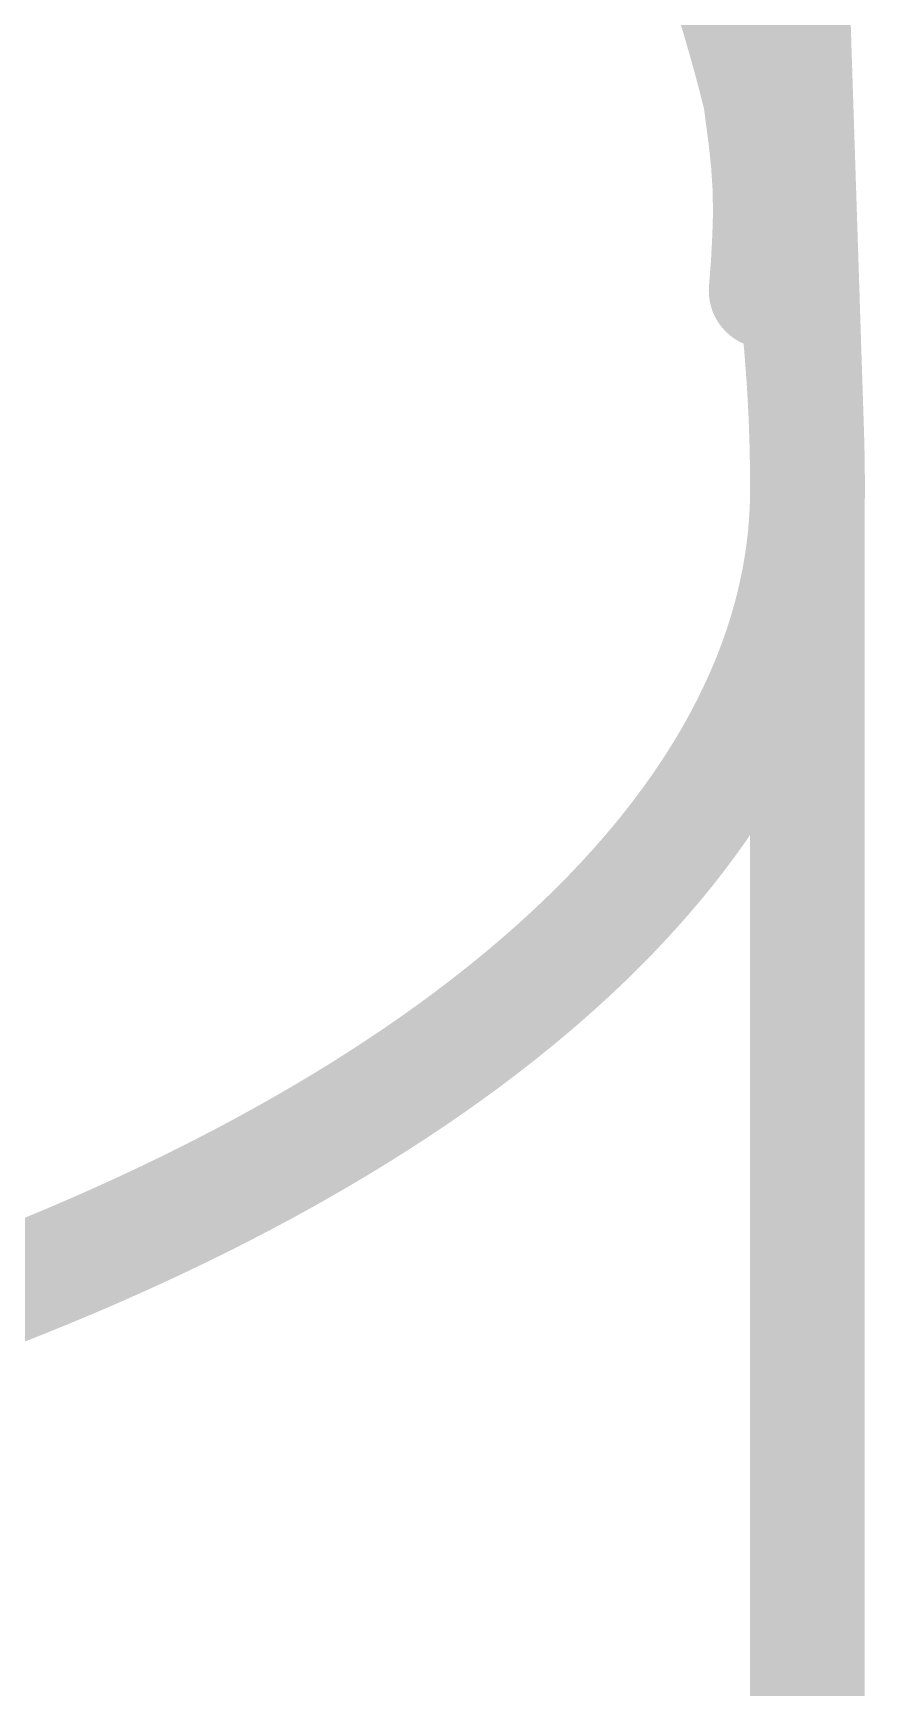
# Model space of a CAD drawing. Header units: inches. Extents: x 0 to 35.2, y -0.7 to 15.9.
# Drawn here: x 25.72845 to 25.73207, y 3.42884 to 3.43604 of the extents above; entities that cross this region are included whole.
import ezdxf

# ---------------------------------------------------------------- set-up
doc = ezdxf.new("R2010")
doc.units = ezdxf.units.IN
doc.header["$MEASUREMENT"] = 0
doc.layers.add('Dimensions', color=6, linetype='Continuous')

msp = doc.modelspace()

# ---------------------------------------------------------------- linework, layer by layer
at = {"layer": 'Dimensions', "const_width": 0.0005}
for points in [[(25.7304296, 3.4769658), (25.7318192, 3.4343014)], [(25.7314578, 3.4363187), (25.7314931, 3.4362093)], [(25.7314931, 3.4362093), (25.7315266, 3.4360996)], [(25.7315266, 3.4360996), (25.7315584, 3.4359895)], [(25.7315584, 3.4359895), (25.7315884, 3.4358791)], [(25.7315884, 3.4358791), (25.7316166, 3.4357683)], [(25.7316166, 3.4357683), (25.7316208, 3.435751)], [(25.7316183, 3.4357611), (25.7316402, 3.4355953)], [(25.7316208, 3.435751), (25.731625, 3.4357338)], [(25.731625, 3.4357338), (25.7316291, 3.4357166)], [(25.7316291, 3.4357166), (25.7316332, 3.4356993)], [(25.7316332, 3.4356993), (25.7316372, 3.4356821)], [(25.7316372, 3.4356821), (25.7316412, 3.4356648)], [(25.7316412, 3.4356648), (25.7316452, 3.4356476)], [(25.7316452, 3.4356476), (25.7316491, 3.4356303)], [(25.7316491, 3.4356303), (25.7316529, 3.435613)], [(25.7316529, 3.435613), (25.7316568, 3.4355957)], [(25.7316568, 3.4355957), (25.7316606, 3.4355784)], [(25.7316606, 3.4355784), (25.7316643, 3.4355611)], [(25.7316643, 3.4355611), (25.731668, 3.4355438)], [(25.731668, 3.4355438), (25.7316716, 3.4355265)], [(25.7316716, 3.4355265), (25.7316753, 3.4355092)], [(25.7316753, 3.4355092), (25.7316788, 3.4354919)], [(25.7316788, 3.4354919), (25.7316823, 3.4354745)], [(25.7316823, 3.4354745), (25.7316858, 3.4354572)], [(25.7316858, 3.4354572), (25.7316893, 3.4354398)], [(25.7316893, 3.4354398), (25.7316927, 3.4354225)], [(25.7316927, 3.4354225), (25.731696, 3.4354051)], [(25.731696, 3.4354051), (25.7316993, 3.4353878)], [(25.7316993, 3.4353878), (25.7317026, 3.4353704)], [(25.7317026, 3.4353704), (25.7317058, 3.435353)], [(25.7317058, 3.435353), (25.731709, 3.4353356)], [(25.731709, 3.4353356), (25.7317121, 3.4353182)], [(25.7317121, 3.4353182), (25.7317152, 3.4353008)], [(25.7317152, 3.4353008), (25.7317182, 3.4352834)], [(25.7317182, 3.4352834), (25.7317212, 3.435266)], [(25.7317212, 3.435266), (25.7317242, 3.4352486)], [(25.7317242, 3.4352486), (25.7317271, 3.4352312)], [(25.7317271, 3.4352312), (25.73173, 3.4352138)], [(25.73173, 3.4352138), (25.7317328, 3.4351963)], [(25.7317328, 3.4351963), (25.7317356, 3.4351789)], [(25.7317356, 3.4351789), (25.7317383, 3.4351615)], [(25.7317383, 3.4351615), (25.731741, 3.435144)], [(25.731741, 3.435144), (25.7317437, 3.4351266)], [(25.7317437, 3.4351266), (25.7317463, 3.4351091)], [(25.7317463, 3.4351091), (25.7317489, 3.4350917)], [(25.7317489, 3.4350917), (25.7317514, 3.4350742)], [(25.7317514, 3.4350742), (25.7317539, 3.4350567)], [(25.7317539, 3.4350567), (25.7317563, 3.4350393)], [(25.7317563, 3.4350393), (25.7317587, 3.4350218)], [(25.7317587, 3.4350218), (25.7317611, 3.4350043)], [(25.7317611, 3.4350043), (25.7317634, 3.4349868)], [(25.7317634, 3.4349868), (25.7317656, 3.4349693)], [(25.7317656, 3.4349693), (25.7317678, 3.4349518)], [(25.7317678, 3.4349518), (25.73177, 3.4349343)], [(25.73177, 3.4349343), (25.7317722, 3.4349168)], [(25.7317722, 3.4349168), (25.7317742, 3.4348993)], [(25.7317742, 3.4348993), (25.7317763, 3.4348818)], [(25.7317763, 3.4348818), (25.7317783, 3.4348643)], [(25.7317783, 3.4348643), (25.7317802, 3.4348468)], [(25.7317802, 3.4348468), (25.7317821, 3.4348292)], [(25.7317821, 3.4348292), (25.731784, 3.4348117)], [(25.731784, 3.4348117), (25.7317858, 3.4347942)], [(25.7317858, 3.4347942), (25.7317876, 3.4347767)], [(25.7317876, 3.4347767), (25.7317894, 3.4347591)], [(25.7317894, 3.4347591), (25.7317911, 3.4347416)], [(25.7317911, 3.4347416), (25.7317927, 3.434724)], [(25.7317927, 3.434724), (25.7317943, 3.4347065)], [(25.7317943, 3.4347065), (25.7317959, 3.4346889)], [(25.7317959, 3.4346889), (25.7317974, 3.4346714)], [(25.7317974, 3.4346714), (25.7317989, 3.4346538)], [(25.7317989, 3.4346538), (25.7318003, 3.4346363)], [(25.7318003, 3.4346363), (25.7318017, 3.4346187)], [(25.7318017, 3.4346187), (25.731803, 3.4346011)], [(25.731803, 3.4346011), (25.7318043, 3.4345836)], [(25.7318043, 3.4345836), (25.7318056, 3.434566)], [(25.7318056, 3.434566), (25.7318068, 3.4345484)], [(25.7318068, 3.4345484), (25.731808, 3.4345309)], [(25.731808, 3.4345309), (25.7318091, 3.4345133)], [(25.7318091, 3.4345133), (25.7318102, 3.4344957)], [(25.7318102, 3.4344957), (25.7318112, 3.4344781)], [(25.7318112, 3.4344781), (25.7318122, 3.4344605)], [(25.7318122, 3.4344605), (25.7318131, 3.434443)], [(25.7318131, 3.434443), (25.731814, 3.4344254)], [(25.731814, 3.4344254), (25.7318149, 3.4344078)], [(25.7318149, 3.4344078), (25.7318157, 3.4343902)], [(25.7318157, 3.4343902), (25.7318165, 3.4343726)], [(25.7318165, 3.4343726), (25.7318172, 3.434355)], [(25.7318172, 3.434355), (25.7318179, 3.4343374)], [(25.7318179, 3.4343374), (25.7318185, 3.4343198)], [(25.7318185, 3.4343198), (25.7318191, 3.4343022)], [(25.7318191, 3.4343022), (25.7318197, 3.4342846)], [(25.7318197, 3.4342846), (25.7318202, 3.434267)], [(25.7318202, 3.434267), (25.7318207, 3.4342494)], [(25.7318207, 3.4342494), (25.7318211, 3.4342318)], [(25.7318211, 3.4342318), (25.7318215, 3.4342142)], [(25.7318215, 3.4342142), (25.7318218, 3.4341966)], [(25.7318218, 3.4341966), (25.7318221, 3.434179)], [(25.7318221, 3.434179), (25.7318223, 3.4341614)], [(25.7318222, 3.4341209), (25.7318225, 3.4341118)], [(25.7318223, 3.4341614), (25.7318225, 3.4341438)], [(25.7318225, 3.4341438), (25.7318227, 3.4341262)], [(25.7318225, 3.4341118), (25.7318227, 3.4341027)], [(25.7318227, 3.4341262), (25.7318228, 3.4341086)], [(25.7318227, 3.4341027), (25.7318228, 3.4340936)], [(25.7318228, 3.4341086), (25.7318229, 3.434091)], [(25.7318227, 3.4340206), (25.7318228, 3.4340382)], [(25.7318227, 3.4340208), (25.7318229, 3.4340299)], [(25.7318228, 3.4340936), (25.731823, 3.4340845)], [(25.7318228, 3.4340382), (25.7318229, 3.4340558)], [(25.7318229, 3.4340734), (25.7318229, 3.434091)], [(25.7318229, 3.4340558), (25.7318229, 3.4340734)], [(25.7318229, 3.4340299), (25.731823, 3.434039)], [(25.731823, 3.4340754), (25.731823, 3.4340845)], [(25.731823, 3.4340754), (25.7318231, 3.4340663)], [(25.731823, 3.434039), (25.7318231, 3.4340481)], [(25.7318231, 3.4340572), (25.7318231, 3.4340663)], [(25.7318231, 3.4340481), (25.7318231, 3.4340572)], [(25.7318201, 3.433948), (25.7318206, 3.4339571)], [(25.7318206, 3.4339571), (25.731821, 3.4339662)], [(25.731821, 3.4339662), (25.7318214, 3.4339753)], [(25.7318214, 3.4339753), (25.7318217, 3.4339844)], [(25.7318217, 3.4339844), (25.731822, 3.4339935)], [(25.731822, 3.4339935), (25.7318223, 3.4340026)], [(25.7318223, 3.4340026), (25.7318225, 3.4340117)], [(25.7318225, 3.4340117), (25.7318227, 3.4340208)], [(25.7318227, 2.4712727), (25.7318227, 3.4340206)], [(25.7318149, 3.4338752), (25.7318157, 3.4338843)], [(25.7318157, 3.4338843), (25.7318164, 3.4338934)], [(25.7318164, 3.4338934), (25.7318171, 3.4339025)], [(25.7318171, 3.4339025), (25.7318178, 3.4339116)], [(25.7318178, 3.4339116), (25.7318184, 3.4339207)], [(25.7318184, 3.4339207), (25.731819, 3.4339298)], [(25.731819, 3.4339298), (25.7318196, 3.4339389)], [(25.7318196, 3.4339389), (25.7318201, 3.433948)], [(25.7318072, 3.4338024), (25.7318083, 3.4338115)], [(25.7318083, 3.4338115), (25.7318094, 3.4338206)], [(25.7318094, 3.4338206), (25.7318104, 3.4338297)], [(25.7318104, 3.4338297), (25.7318114, 3.4338388)], [(25.7318114, 3.4338388), (25.7318123, 3.4338479)], [(25.7318123, 3.4338479), (25.7318132, 3.433857)], [(25.7318132, 3.433857), (25.7318141, 3.4338661)], [(25.7318141, 3.4338661), (25.7318149, 3.4338752)], [(25.7317969, 3.4337297), (25.7317983, 3.4337388)], [(25.7317983, 3.4337388), (25.7317997, 3.4337479)], [(25.7317997, 3.4337479), (25.7318011, 3.433757)], [(25.7318011, 3.433757), (25.7318024, 3.4337661)], [(25.7318024, 3.4337661), (25.7318036, 3.4337752)], [(25.7318036, 3.4337752), (25.7318049, 3.4337842)], [(25.7318049, 3.4337842), (25.731806, 3.4337933)], [(25.731806, 3.4337933), (25.7318072, 3.4338024)], [(25.7317841, 3.4336571), (25.7317859, 3.4336662)], [(25.7317859, 3.4336662), (25.7317876, 3.4336752)], [(25.7317876, 3.4336752), (25.7317892, 3.4336843)], [(25.7317892, 3.4336843), (25.7317908, 3.4336934)], [(25.7317908, 3.4336934), (25.7317924, 3.4337025)], [(25.7317924, 3.4337025), (25.731794, 3.4337116)], [(25.731794, 3.4337116), (25.7317955, 3.4337206)], [(25.7317955, 3.4337206), (25.7317969, 3.4337297)], [(25.7317688, 3.4335846), (25.7317709, 3.4335936)], [(25.7317709, 3.4335936), (25.7317729, 3.4336027)], [(25.7317729, 3.4336027), (25.7317748, 3.4336118)], [(25.7317748, 3.4336118), (25.7317768, 3.4336208)], [(25.7317768, 3.4336208), (25.7317787, 3.4336299)], [(25.7317787, 3.4336299), (25.7317805, 3.433639)], [(25.7317805, 3.433639), (25.7317824, 3.433648)], [(25.7317824, 3.433648), (25.7317841, 3.4336571)], [(25.731751, 3.4335121), (25.7317533, 3.4335212)], [(25.7317533, 3.4335212), (25.7317557, 3.4335302)], [(25.7317557, 3.4335302), (25.7317579, 3.4335393)], [(25.7317579, 3.4335393), (25.7317602, 3.4335483)], [(25.7317602, 3.4335483), (25.7317624, 3.4335574)], [(25.7317624, 3.4335574), (25.7317646, 3.4335665)], [(25.7317646, 3.4335665), (25.7317667, 3.4335755)], [(25.7317667, 3.4335755), (25.7317688, 3.4335846)], [(25.7317306, 3.4334399), (25.7317333, 3.4334489)], [(25.7317333, 3.4334489), (25.7317359, 3.4334579)], [(25.7317359, 3.4334579), (25.7317385, 3.433467)], [(25.7317385, 3.433467), (25.7317411, 3.433476)], [(25.7317411, 3.433476), (25.7317436, 3.433485)], [(25.7317436, 3.433485), (25.7317461, 3.4334941)], [(25.7317461, 3.4334941), (25.7317485, 3.4335031)], [(25.7317485, 3.4335031), (25.731751, 3.4335121)], [(25.7317077, 3.4333677), (25.7317107, 3.4333767)], [(25.7317107, 3.4333767), (25.7317136, 3.4333857)], [(25.7317136, 3.4333857), (25.7317166, 3.4333948)], [(25.7317166, 3.4333948), (25.7317194, 3.4334038)], [(25.7317194, 3.4334038), (25.7317223, 3.4334128)], [(25.7317223, 3.4334128), (25.7317251, 3.4334218)], [(25.7317251, 3.4334218), (25.7317279, 3.4334308)], [(25.7317279, 3.4334308), (25.7317306, 3.4334399)], [(25.7316823, 3.4332958), (25.7316856, 3.4333047)], [(25.7316856, 3.4333047), (25.7316889, 3.4333137)], [(25.7316889, 3.4333137), (25.7316921, 3.4333227)], [(25.7316921, 3.4333227), (25.7316953, 3.4333317)], [(25.7316953, 3.4333317), (25.7316984, 3.4333407)], [(25.7316984, 3.4333407), (25.7317016, 3.4333497)], [(25.7317016, 3.4333497), (25.7317046, 3.4333587)], [(25.7317046, 3.4333587), (25.7317077, 3.4333677)], [(25.7316544, 3.433224), (25.731658, 3.4332329)], [(25.731658, 3.4332329), (25.7316616, 3.4332419)], [(25.7316616, 3.4332419), (25.7316651, 3.4332509)], [(25.7316651, 3.4332509), (25.7316686, 3.4332598)], [(25.7316686, 3.4332598), (25.7316721, 3.4332688)], [(25.7316721, 3.4332688), (25.7316755, 3.4332778)], [(25.7316755, 3.4332778), (25.7316789, 3.4332868)], [(25.7316789, 3.4332868), (25.7316823, 3.4332958)], [(25.7316246, 3.4331539), (25.7316507, 3.433215)], [(25.7316507, 3.433215), (25.7316544, 3.433224)], [(25.731567, 3.4330322), (25.7315967, 3.4330929)], [(25.7315967, 3.4330929), (25.7316246, 3.4331539)], [(25.7315355, 3.4329716), (25.731567, 3.4330322)], [(25.7315022, 3.4329112), (25.7315355, 3.4329716)], [(25.7314671, 3.432851), (25.7315022, 3.4329112)], [(25.7314302, 3.432791), (25.7314671, 3.432851)], [(25.7313511, 3.4326718), (25.7313916, 3.4327313)], [(25.7313916, 3.4327313), (25.7314302, 3.432791)], [(25.7313089, 3.4326126), (25.7313511, 3.4326718)], [(25.731265, 3.4325536), (25.7313089, 3.4326126)], [(25.7312193, 3.4324949), (25.731265, 3.4325536)], [(25.7311718, 3.4324365), (25.7312193, 3.4324949)], [(25.7310717, 3.4323206), (25.7311226, 3.4323784)], [(25.7311226, 3.4323784), (25.7311718, 3.4324365)], [(25.7310191, 3.4322631), (25.7310717, 3.4323206)], [(25.7309648, 3.432206), (25.7310191, 3.4322631)], [(25.7309088, 3.4321492), (25.7309648, 3.432206)], [(25.7307918, 3.4320366), (25.7308511, 3.4320927)], [(25.7308511, 3.4320927), (25.7309088, 3.4321492)], [(25.7307307, 3.4319809), (25.7307918, 3.4320366)], [(25.7306681, 3.4319256), (25.7307307, 3.4319809)], [(25.7305379, 3.4318161), (25.7306038, 3.4318707)], [(25.7306038, 3.4318707), (25.7306681, 3.4319256)], [(25.7304703, 3.431762), (25.7305379, 3.4318161)], [(25.7304012, 3.4317083), (25.7304703, 3.431762)], [(25.7302582, 3.4316022), (25.7303305, 3.4316551)], [(25.7303305, 3.4316551), (25.7304012, 3.4317083)], [(25.7301844, 3.4315499), (25.7302582, 3.4316022)], [(25.730109, 3.431498), (25.7301844, 3.4315499)], [(25.7299536, 3.4313957), (25.730032, 3.4314466)], [(25.730032, 3.4314466), (25.730109, 3.431498)], [(25.7298737, 3.4313452), (25.7299536, 3.4313957)], [(25.7297093, 3.4312459), (25.7297922, 3.4312953)], [(25.7297922, 3.4312953), (25.7298737, 3.4313452)], [(25.729625, 3.431197), (25.7297093, 3.4312459)], [(25.729452, 3.4311008), (25.7295392, 3.4311486)], [(25.7295392, 3.4311486), (25.729625, 3.431197)], [(25.7293634, 3.4310535), (25.729452, 3.4311008)], [(25.729182, 3.4309606), (25.7292734, 3.4310068)], [(25.7292734, 3.4310068), (25.7293634, 3.4310535)], [(25.7290892, 3.430915), (25.729182, 3.4309606)], [(25.7288998, 3.4308257), (25.7289952, 3.4308701)], [(25.7289952, 3.4308701), (25.7290892, 3.430915)], [(25.728803, 3.4307819), (25.7288998, 3.4308257)], [(25.7286058, 3.4306961), (25.7287051, 3.4307387)], [(25.7287051, 3.4307387), (25.728803, 3.4307819)], [(25.7284036, 3.4306129), (25.7285053, 3.4306542)], [(25.7285053, 3.4306542), (25.7286058, 3.4306961)], [(25.7281965, 3.4305322), (25.7283006, 3.4305722)], [(25.7283006, 3.4305722), (25.7284036, 3.4306129)]]:
    msp.add_lwpolyline(points, dxfattribs=at)
at = {"layer": 'Dimensions', "const_width": 0.00025}
for points in [[(25.7313681, 3.4362093, 1), (25.7316181, 3.4362093, 1)], [(25.7313681, 3.4362093, 1), (25.7316181, 3.4362093, 1)], [(25.7314016, 3.4360996, 1), (25.7316516, 3.4360996, 1)], [(25.7314016, 3.4360996, 1), (25.7316516, 3.4360996, 1)], [(25.7314334, 3.4359895, 1), (25.7316834, 3.4359895, 1)], [(25.7314334, 3.4359895, 1), (25.7316834, 3.4359895, 1)], [(25.7314634, 3.4358791, 1), (25.7317134, 3.4358791, 1)], [(25.7314634, 3.4358791, 1), (25.7317134, 3.4358791, 1)], [(25.7314916, 3.4357683, 1), (25.7317416, 3.4357683, 1)], [(25.7314916, 3.4357683, 1), (25.7317416, 3.4357683, 1)], [(25.7314933, 3.4357611, 1), (25.7317433, 3.4357611, 1)], [(25.7314958, 3.435751, 1), (25.7317458, 3.435751, 1)], [(25.7314958, 3.435751, 1), (25.7317458, 3.435751, 1)], [(25.7315, 3.4357338, 1), (25.73175, 3.4357338, 1)], [(25.7315, 3.4357338, 1), (25.73175, 3.4357338, 1)], [(25.7315041, 3.4357166, 1), (25.7317541, 3.4357166, 1)], [(25.7315041, 3.4357166, 1), (25.7317541, 3.4357166, 1)], [(25.7315082, 3.4356993, 1), (25.7317582, 3.4356993, 1)], [(25.7315082, 3.4356993, 1), (25.7317582, 3.4356993, 1)], [(25.7315122, 3.4356821, 1), (25.7317622, 3.4356821, 1)], [(25.7315122, 3.4356821, 1), (25.7317622, 3.4356821, 1)], [(25.7315162, 3.4356648, 1), (25.7317662, 3.4356648, 1)], [(25.7315162, 3.4356648, 1), (25.7317662, 3.4356648, 1)], [(25.7315202, 3.4356476, 1), (25.7317702, 3.4356476, 1)], [(25.7315202, 3.4356476, 1), (25.7317702, 3.4356476, 1)], [(25.7315241, 3.4356303, 1), (25.7317741, 3.4356303, 1)], [(25.7315241, 3.4356303, 1), (25.7317741, 3.4356303, 1)], [(25.7315279, 3.435613, 1), (25.7317779, 3.435613, 1)], [(25.7315279, 3.435613, 1), (25.7317779, 3.435613, 1)], [(25.7315152, 3.4355953, 1), (25.7317652, 3.4355953, 1)], [(25.7315152, 3.4355953, 1), (25.7317652, 3.4355953, 1)], [(25.7315318, 3.4355957, 1), (25.7317818, 3.4355957, 1)], [(25.7315318, 3.4355957, 1), (25.7317818, 3.4355957, 1)], [(25.7315356, 3.4355784, 1), (25.7317856, 3.4355784, 1)], [(25.7315356, 3.4355784, 1), (25.7317856, 3.4355784, 1)], [(25.7315393, 3.4355611, 1), (25.7317893, 3.4355611, 1)], [(25.7315393, 3.4355611, 1), (25.7317893, 3.4355611, 1)], [(25.731543, 3.4355438, 1), (25.731793, 3.4355438, 1)], [(25.731543, 3.4355438, 1), (25.731793, 3.4355438, 1)], [(25.7315466, 3.4355265, 1), (25.7317966, 3.4355265, 1)], [(25.7315466, 3.4355265, 1), (25.7317966, 3.4355265, 1)], [(25.7315503, 3.4355092, 1), (25.7318003, 3.4355092, 1)], [(25.7315503, 3.4355092, 1), (25.7318003, 3.4355092, 1)], [(25.7315538, 3.4354919, 1), (25.7318038, 3.4354919, 1)], [(25.7315538, 3.4354919, 1), (25.7318038, 3.4354919, 1)], [(25.7315573, 3.4354745, 1), (25.7318073, 3.4354745, 1)], [(25.7315573, 3.4354745, 1), (25.7318073, 3.4354745, 1)], [(25.7315608, 3.4354572, 1), (25.7318108, 3.4354572, 1)], [(25.7315608, 3.4354572, 1), (25.7318108, 3.4354572, 1)], [(25.7315643, 3.4354398, 1), (25.7318143, 3.4354398, 1)], [(25.7315643, 3.4354398, 1), (25.7318143, 3.4354398, 1)], [(25.7315677, 3.4354225, 1), (25.7318177, 3.4354225, 1)], [(25.7315677, 3.4354225, 1), (25.7318177, 3.4354225, 1)], [(25.731571, 3.4354051, 1), (25.731821, 3.4354051, 1)], [(25.731571, 3.4354051, 1), (25.731821, 3.4354051, 1)], [(25.7315743, 3.4353878, 1), (25.7318243, 3.4353878, 1)], [(25.7315743, 3.4353878, 1), (25.7318243, 3.4353878, 1)], [(25.7315776, 3.4353704, 1), (25.7318276, 3.4353704, 1)], [(25.7315776, 3.4353704, 1), (25.7318276, 3.4353704, 1)], [(25.7315808, 3.435353, 1), (25.7318308, 3.435353, 1)], [(25.7315808, 3.435353, 1), (25.7318308, 3.435353, 1)], [(25.731584, 3.4353356, 1), (25.731834, 3.4353356, 1)], [(25.731584, 3.4353356, 1), (25.731834, 3.4353356, 1)], [(25.7315367, 3.4352609, 1), (25.7317867, 3.4352609, 1)], [(25.7315367, 3.4352609, 1), (25.7317867, 3.4352609, 1)], [(25.7315871, 3.4353182, 1), (25.7318371, 3.4353182, 1)], [(25.7315871, 3.4353182, 1), (25.7318371, 3.4353182, 1)], [(25.7315902, 3.4353008, 1), (25.7318402, 3.4353008, 1)], [(25.7315902, 3.4353008, 1), (25.7318402, 3.4353008, 1)], [(25.7315932, 3.4352834, 1), (25.7318432, 3.4352834, 1)], [(25.7315932, 3.4352834, 1), (25.7318432, 3.4352834, 1)], [(25.7315962, 3.435266, 1), (25.7318462, 3.435266, 1)], [(25.7315962, 3.435266, 1), (25.7318462, 3.435266, 1)], [(25.7315992, 3.4352486, 1), (25.7318492, 3.4352486, 1)], [(25.7315992, 3.4352486, 1), (25.7318492, 3.4352486, 1)], [(25.7316021, 3.4352312, 1), (25.7318521, 3.4352312, 1)], [(25.7316021, 3.4352312, 1), (25.7318521, 3.4352312, 1)], [(25.731605, 3.4352138, 1), (25.731855, 3.4352138, 1)], [(25.731605, 3.4352138, 1), (25.731855, 3.4352138, 1)], [(25.7316078, 3.4351963, 1), (25.7318578, 3.4351963, 1)], [(25.7316078, 3.4351963, 1), (25.7318578, 3.4351963, 1)], [(25.7316106, 3.4351789, 1), (25.7318606, 3.4351789, 1)], [(25.7316106, 3.4351789, 1), (25.7318606, 3.4351789, 1)], [(25.7316133, 3.4351615, 1), (25.7318633, 3.4351615, 1)], [(25.7316133, 3.4351615, 1), (25.7318633, 3.4351615, 1)], [(25.731616, 3.435144, 1), (25.731866, 3.435144, 1)], [(25.731616, 3.435144, 1), (25.731866, 3.435144, 1)], [(25.7316187, 3.4351266, 1), (25.7318687, 3.4351266, 1)], [(25.7316187, 3.4351266, 1), (25.7318687, 3.4351266, 1)], [(25.7316213, 3.4351091, 1), (25.7318713, 3.4351091, 1)], [(25.7316213, 3.4351091, 1), (25.7318713, 3.4351091, 1)], [(25.7316239, 3.4350917, 1), (25.7318739, 3.4350917, 1)], [(25.7316239, 3.4350917, 1), (25.7318739, 3.4350917, 1)], [(25.7316264, 3.4350742, 1), (25.7318764, 3.4350742, 1)], [(25.7316264, 3.4350742, 1), (25.7318764, 3.4350742, 1)], [(25.7316289, 3.4350567, 1), (25.7318789, 3.4350567, 1)], [(25.7316289, 3.4350567, 1), (25.7318789, 3.4350567, 1)], [(25.7316313, 3.4350393, 1), (25.7318813, 3.4350393, 1)], [(25.7316313, 3.4350393, 1), (25.7318813, 3.4350393, 1)], [(25.7316337, 3.4350218, 1), (25.7318837, 3.4350218, 1)], [(25.7316337, 3.4350218, 1), (25.7318837, 3.4350218, 1)], [(25.7316361, 3.4350043, 1), (25.7318861, 3.4350043, 1)], [(25.7316361, 3.4350043, 1), (25.7318861, 3.4350043, 1)], [(25.7316384, 3.4349868, 1), (25.7318884, 3.4349868, 1)], [(25.7316384, 3.4349868, 1), (25.7318884, 3.4349868, 1)], [(25.7316406, 3.4349693, 1), (25.7318906, 3.4349693, 1)], [(25.7316406, 3.4349693, 1), (25.7318906, 3.4349693, 1)], [(25.7315183, 3.4349215, 1), (25.7317683, 3.4349215, 1)], [(25.7316428, 3.4349518, 1), (25.7318928, 3.4349518, 1)], [(25.7316428, 3.4349518, 1), (25.7318928, 3.4349518, 1)], [(25.731645, 3.4349343, 1), (25.731895, 3.4349343, 1)], [(25.731645, 3.4349343, 1), (25.731895, 3.4349343, 1)], [(25.7316472, 3.4349168, 1), (25.7318972, 3.4349168, 1)], [(25.7316472, 3.4349168, 1), (25.7318972, 3.4349168, 1)], [(25.7316492, 3.4348993, 1), (25.7318992, 3.4348993, 1)], [(25.7316492, 3.4348993, 1), (25.7318992, 3.4348993, 1)], [(25.7316513, 3.4348818, 1), (25.7319013, 3.4348818, 1)], [(25.7316513, 3.4348818, 1), (25.7319013, 3.4348818, 1)], [(25.7316533, 3.4348643, 1), (25.7319033, 3.4348643, 1)], [(25.7316533, 3.4348643, 1), (25.7319033, 3.4348643, 1)], [(25.7316552, 3.4348468, 1), (25.7319052, 3.4348468, 1)], [(25.7316552, 3.4348468, 1), (25.7319052, 3.4348468, 1)], [(25.7316571, 3.4348292, 1), (25.7319071, 3.4348292, 1)], [(25.7316571, 3.4348292, 1), (25.7319071, 3.4348292, 1)], [(25.731659, 3.4348117, 1), (25.731909, 3.4348117, 1)], [(25.731659, 3.4348117, 1), (25.731909, 3.4348117, 1)], [(25.7316608, 3.4347942, 1), (25.7319108, 3.4347942, 1)], [(25.7316608, 3.4347942, 1), (25.7319108, 3.4347942, 1)], [(25.7316626, 3.4347767, 1), (25.7319126, 3.4347767, 1)], [(25.7316626, 3.4347767, 1), (25.7319126, 3.4347767, 1)], [(25.7316644, 3.4347591, 1), (25.7319144, 3.4347591, 1)], [(25.7316644, 3.4347591, 1), (25.7319144, 3.4347591, 1)], [(25.7316661, 3.4347416, 1), (25.7319161, 3.4347416, 1)], [(25.7316661, 3.4347416, 1), (25.7319161, 3.4347416, 1)], [(25.7316677, 3.434724, 1), (25.7319177, 3.434724, 1)], [(25.7316677, 3.434724, 1), (25.7319177, 3.434724, 1)], [(25.7316693, 3.4347065, 1), (25.7319193, 3.4347065, 1)], [(25.7316693, 3.4347065, 1), (25.7319193, 3.4347065, 1)], [(25.7316709, 3.4346889, 1), (25.7319209, 3.4346889, 1)], [(25.7316709, 3.4346889, 1), (25.7319209, 3.4346889, 1)], [(25.7316724, 3.4346714, 1), (25.7319224, 3.4346714, 1)], [(25.7316724, 3.4346714, 1), (25.7319224, 3.4346714, 1)], [(25.7316739, 3.4346538, 1), (25.7319239, 3.4346538, 1)], [(25.7316739, 3.4346538, 1), (25.7319239, 3.4346538, 1)], [(25.7316753, 3.4346363, 1), (25.7319253, 3.4346363, 1)], [(25.7316753, 3.4346363, 1), (25.7319253, 3.4346363, 1)], [(25.7316767, 3.4346187, 1), (25.7319267, 3.4346187, 1)], [(25.7316767, 3.4346187, 1), (25.7319267, 3.4346187, 1)], [(25.731678, 3.4346011, 1), (25.731928, 3.4346011, 1)], [(25.731678, 3.4346011, 1), (25.731928, 3.4346011, 1)], [(25.7316793, 3.4345836, 1), (25.7319293, 3.4345836, 1)], [(25.7316793, 3.4345836, 1), (25.7319293, 3.4345836, 1)], [(25.7316806, 3.434566, 1), (25.7319306, 3.434566, 1)], [(25.7316806, 3.434566, 1), (25.7319306, 3.434566, 1)], [(25.7316818, 3.4345484, 1), (25.7319318, 3.4345484, 1)], [(25.7316818, 3.4345484, 1), (25.7319318, 3.4345484, 1)], [(25.731683, 3.4345309, 1), (25.731933, 3.4345309, 1)], [(25.731683, 3.4345309, 1), (25.731933, 3.4345309, 1)], [(25.7316841, 3.4345133, 1), (25.7319341, 3.4345133, 1)], [(25.7316841, 3.4345133, 1), (25.7319341, 3.4345133, 1)], [(25.7316852, 3.4344957, 1), (25.7319352, 3.4344957, 1)], [(25.7316852, 3.4344957, 1), (25.7319352, 3.4344957, 1)], [(25.7316862, 3.4344781, 1), (25.7319362, 3.4344781, 1)], [(25.7316862, 3.4344781, 1), (25.7319362, 3.4344781, 1)], [(25.7316872, 3.4344605, 1), (25.7319372, 3.4344605, 1)], [(25.7316872, 3.4344605, 1), (25.7319372, 3.4344605, 1)], [(25.7316881, 3.434443, 1), (25.7319381, 3.434443, 1)], [(25.7316881, 3.434443, 1), (25.7319381, 3.434443, 1)], [(25.731689, 3.4344254, 1), (25.731939, 3.4344254, 1)], [(25.731689, 3.4344254, 1), (25.731939, 3.4344254, 1)], [(25.7316899, 3.4344078, 1), (25.7319399, 3.4344078, 1)], [(25.7316899, 3.4344078, 1), (25.7319399, 3.4344078, 1)], [(25.7316907, 3.4343902, 1), (25.7319407, 3.4343902, 1)], [(25.7316907, 3.4343902, 1), (25.7319407, 3.4343902, 1)], [(25.7316915, 3.4343726, 1), (25.7319415, 3.4343726, 1)], [(25.7316915, 3.4343726, 1), (25.7319415, 3.4343726, 1)], [(25.7316922, 3.434355, 1), (25.7319422, 3.434355, 1)], [(25.7316922, 3.434355, 1), (25.7319422, 3.434355, 1)], [(25.7316929, 3.4343374, 1), (25.7319429, 3.4343374, 1)], [(25.7316929, 3.4343374, 1), (25.7319429, 3.4343374, 1)], [(25.7316935, 3.4343198, 1), (25.7319435, 3.4343198, 1)], [(25.7316935, 3.4343198, 1), (25.7319435, 3.4343198, 1)], [(25.7316941, 3.4343022, 1), (25.7319441, 3.4343022, 1)], [(25.7316941, 3.4343022, 1), (25.7319441, 3.4343022, 1)], [(25.7316942, 3.4343014, 1), (25.7319442, 3.4343014, 1)], [(25.7316947, 3.4342846, 1), (25.7319447, 3.4342846, 1)], [(25.7316947, 3.4342846, 1), (25.7319447, 3.4342846, 1)], [(25.7316952, 3.434267, 1), (25.7319452, 3.434267, 1)], [(25.7316952, 3.434267, 1), (25.7319452, 3.434267, 1)], [(25.7316957, 3.4342494, 1), (25.7319457, 3.4342494, 1)], [(25.7316957, 3.4342494, 1), (25.7319457, 3.4342494, 1)], [(25.7316961, 3.4342318, 1), (25.7319461, 3.4342318, 1)], [(25.7316961, 3.4342318, 1), (25.7319461, 3.4342318, 1)], [(25.7316965, 3.4342142, 1), (25.7319465, 3.4342142, 1)], [(25.7316965, 3.4342142, 1), (25.7319465, 3.4342142, 1)], [(25.7316968, 3.4341966, 1), (25.7319468, 3.4341966, 1)], [(25.7316968, 3.4341966, 1), (25.7319468, 3.4341966, 1)], [(25.7316971, 3.434179, 1), (25.7319471, 3.434179, 1)], [(25.7316971, 3.434179, 1), (25.7319471, 3.434179, 1)], [(25.7316972, 3.4341209, 1), (25.7319472, 3.4341209, 1)], [(25.7316973, 3.4341614, 1), (25.7319473, 3.4341614, 1)], [(25.7316973, 3.4341614, 1), (25.7319473, 3.4341614, 1)], [(25.7316975, 3.4341438, 1), (25.7319475, 3.4341438, 1)], [(25.7316975, 3.4341438, 1), (25.7319475, 3.4341438, 1)], [(25.7316975, 3.4341118, 1), (25.7319475, 3.4341118, 1)], [(25.7316975, 3.4341118, 1), (25.7319475, 3.4341118, 1)], [(25.7316977, 3.4341262, 1), (25.7319477, 3.4341262, 1)], [(25.7316977, 3.4341262, 1), (25.7319477, 3.4341262, 1)], [(25.7316977, 3.4341027, 1), (25.7319477, 3.4341027, 1)], [(25.7316977, 3.4341027, 1), (25.7319477, 3.4341027, 1)], [(25.7316978, 3.4341086, 1), (25.7319478, 3.4341086, 1)], [(25.7316978, 3.4341086, 1), (25.7319478, 3.4341086, 1)], [(25.7316978, 3.4340936, 1), (25.7319478, 3.4340936, 1)], [(25.7316978, 3.4340936, 1), (25.7319478, 3.4340936, 1)], [(25.7316978, 3.4340382, 1), (25.7319478, 3.4340382, 1)], [(25.7316978, 3.4340382, 1), (25.7319478, 3.4340382, 1)], [(25.7316979, 3.434091, 1), (25.7319479, 3.434091, 1)], [(25.7316979, 3.434091, 1), (25.7319479, 3.434091, 1)], [(25.7316979, 3.4340734, 1), (25.7319479, 3.4340734, 1)], [(25.7316979, 3.4340734, 1), (25.7319479, 3.4340734, 1)], [(25.7316979, 3.4340558, 1), (25.7319479, 3.4340558, 1)], [(25.7316979, 3.4340558, 1), (25.7319479, 3.4340558, 1)], [(25.7316979, 3.4340299, 1), (25.7319479, 3.4340299, 1)], [(25.7316979, 3.4340299, 1), (25.7319479, 3.4340299, 1)], [(25.731698, 3.4340845, 1), (25.731948, 3.4340845, 1)], [(25.731698, 3.4340845, 1), (25.731948, 3.4340845, 1)], [(25.731698, 3.4340754, 1), (25.731948, 3.4340754, 1)], [(25.731698, 3.4340754, 1), (25.731948, 3.4340754, 1)], [(25.731698, 3.434039, 1), (25.731948, 3.434039, 1)], [(25.731698, 3.434039, 1), (25.731948, 3.434039, 1)], [(25.7316981, 3.4340663, 1), (25.7319481, 3.4340663, 1)], [(25.7316981, 3.4340663, 1), (25.7319481, 3.4340663, 1)], [(25.7316981, 3.4340572, 1), (25.7319481, 3.4340572, 1)], [(25.7316981, 3.4340572, 1), (25.7319481, 3.4340572, 1)], [(25.7316981, 3.4340481, 1), (25.7319481, 3.4340481, 1)], [(25.7316981, 3.4340481, 1), (25.7319481, 3.4340481, 1)], [(25.7316956, 3.4339571, 1), (25.7319456, 3.4339571, 1)], [(25.7316956, 3.4339571, 1), (25.7319456, 3.4339571, 1)], [(25.731696, 3.4339662, 1), (25.731946, 3.4339662, 1)], [(25.731696, 3.4339662, 1), (25.731946, 3.4339662, 1)], [(25.7316964, 3.4339753, 1), (25.7319464, 3.4339753, 1)], [(25.7316964, 3.4339753, 1), (25.7319464, 3.4339753, 1)], [(25.7316967, 3.4339844, 1), (25.7319467, 3.4339844, 1)], [(25.7316967, 3.4339844, 1), (25.7319467, 3.4339844, 1)], [(25.731697, 3.4339935, 1), (25.731947, 3.4339935, 1)], [(25.731697, 3.4339935, 1), (25.731947, 3.4339935, 1)], [(25.7316973, 3.4340026, 1), (25.7319473, 3.4340026, 1)], [(25.7316973, 3.4340026, 1), (25.7319473, 3.4340026, 1)], [(25.7316975, 3.4340117, 1), (25.7319475, 3.4340117, 1)], [(25.7316975, 3.4340117, 1), (25.7319475, 3.4340117, 1)], [(25.7316977, 3.4340208, 1), (25.7319477, 3.4340208, 1)], [(25.7316977, 3.4340208, 1), (25.7319477, 3.4340208, 1)], [(25.7316977, 3.4340206, 1), (25.7319477, 3.4340206, 1)], [(25.7316977, 3.4340206, 1), (25.7319477, 3.4340206, 1)], [(25.7316907, 3.4338843, 1), (25.7319407, 3.4338843, 1)], [(25.7316907, 3.4338843, 1), (25.7319407, 3.4338843, 1)], [(25.7316914, 3.4338934, 1), (25.7319414, 3.4338934, 1)], [(25.7316914, 3.4338934, 1), (25.7319414, 3.4338934, 1)], [(25.7316921, 3.4339025, 1), (25.7319421, 3.4339025, 1)], [(25.7316921, 3.4339025, 1), (25.7319421, 3.4339025, 1)], [(25.7316928, 3.4339116, 1), (25.7319428, 3.4339116, 1)], [(25.7316928, 3.4339116, 1), (25.7319428, 3.4339116, 1)], [(25.7316934, 3.4339207, 1), (25.7319434, 3.4339207, 1)], [(25.7316934, 3.4339207, 1), (25.7319434, 3.4339207, 1)], [(25.731694, 3.4339298, 1), (25.731944, 3.4339298, 1)], [(25.731694, 3.4339298, 1), (25.731944, 3.4339298, 1)], [(25.7316946, 3.4339389, 1), (25.7319446, 3.4339389, 1)], [(25.7316946, 3.4339389, 1), (25.7319446, 3.4339389, 1)], [(25.7316951, 3.433948, 1), (25.7319451, 3.433948, 1)], [(25.7316951, 3.433948, 1), (25.7319451, 3.433948, 1)], [(25.7316833, 3.4338115, 1), (25.7319333, 3.4338115, 1)], [(25.7316833, 3.4338115, 1), (25.7319333, 3.4338115, 1)], [(25.7316844, 3.4338206, 1), (25.7319344, 3.4338206, 1)], [(25.7316844, 3.4338206, 1), (25.7319344, 3.4338206, 1)], [(25.7316854, 3.4338297, 1), (25.7319354, 3.4338297, 1)], [(25.7316854, 3.4338297, 1), (25.7319354, 3.4338297, 1)], [(25.7316864, 3.4338388, 1), (25.7319364, 3.4338388, 1)], [(25.7316864, 3.4338388, 1), (25.7319364, 3.4338388, 1)], [(25.7316873, 3.4338479, 1), (25.7319373, 3.4338479, 1)], [(25.7316873, 3.4338479, 1), (25.7319373, 3.4338479, 1)], [(25.7316882, 3.433857, 1), (25.7319382, 3.433857, 1)], [(25.7316882, 3.433857, 1), (25.7319382, 3.433857, 1)], [(25.7316891, 3.4338661, 1), (25.7319391, 3.4338661, 1)], [(25.7316891, 3.4338661, 1), (25.7319391, 3.4338661, 1)], [(25.7316899, 3.4338752, 1), (25.7319399, 3.4338752, 1)], [(25.7316899, 3.4338752, 1), (25.7319399, 3.4338752, 1)], [(25.7316733, 3.4337388, 1), (25.7319233, 3.4337388, 1)], [(25.7316733, 3.4337388, 1), (25.7319233, 3.4337388, 1)], [(25.7316747, 3.4337479, 1), (25.7319247, 3.4337479, 1)], [(25.7316747, 3.4337479, 1), (25.7319247, 3.4337479, 1)], [(25.7316761, 3.433757, 1), (25.7319261, 3.433757, 1)], [(25.7316761, 3.433757, 1), (25.7319261, 3.433757, 1)], [(25.7316774, 3.4337661, 1), (25.7319274, 3.4337661, 1)], [(25.7316774, 3.4337661, 1), (25.7319274, 3.4337661, 1)], [(25.7316786, 3.4337752, 1), (25.7319286, 3.4337752, 1)], [(25.7316786, 3.4337752, 1), (25.7319286, 3.4337752, 1)], [(25.7316799, 3.4337842, 1), (25.7319299, 3.4337842, 1)], [(25.7316799, 3.4337842, 1), (25.7319299, 3.4337842, 1)], [(25.731681, 3.4337933, 1), (25.731931, 3.4337933, 1)], [(25.731681, 3.4337933, 1), (25.731931, 3.4337933, 1)], [(25.7316822, 3.4338024, 1), (25.7319322, 3.4338024, 1)], [(25.7316822, 3.4338024, 1), (25.7319322, 3.4338024, 1)], [(25.7316609, 3.4336662, 1), (25.7319109, 3.4336662, 1)], [(25.7316609, 3.4336662, 1), (25.7319109, 3.4336662, 1)], [(25.7316626, 3.4336752, 1), (25.7319126, 3.4336752, 1)], [(25.7316626, 3.4336752, 1), (25.7319126, 3.4336752, 1)], [(25.7316642, 3.4336843, 1), (25.7319142, 3.4336843, 1)], [(25.7316642, 3.4336843, 1), (25.7319142, 3.4336843, 1)], [(25.7316658, 3.4336934, 1), (25.7319158, 3.4336934, 1)], [(25.7316658, 3.4336934, 1), (25.7319158, 3.4336934, 1)], [(25.7316674, 3.4337025, 1), (25.7319174, 3.4337025, 1)], [(25.7316674, 3.4337025, 1), (25.7319174, 3.4337025, 1)], [(25.731669, 3.4337116, 1), (25.731919, 3.4337116, 1)], [(25.731669, 3.4337116, 1), (25.731919, 3.4337116, 1)], [(25.7316705, 3.4337206, 1), (25.7319205, 3.4337206, 1)], [(25.7316705, 3.4337206, 1), (25.7319205, 3.4337206, 1)], [(25.7316719, 3.4337297, 1), (25.7319219, 3.4337297, 1)], [(25.7316719, 3.4337297, 1), (25.7319219, 3.4337297, 1)], [(25.7316459, 3.4335936, 1), (25.7318959, 3.4335936, 1)], [(25.7316459, 3.4335936, 1), (25.7318959, 3.4335936, 1)], [(25.7316479, 3.4336027, 1), (25.7318979, 3.4336027, 1)], [(25.7316479, 3.4336027, 1), (25.7318979, 3.4336027, 1)], [(25.7316498, 3.4336118, 1), (25.7318998, 3.4336118, 1)], [(25.7316498, 3.4336118, 1), (25.7318998, 3.4336118, 1)], [(25.7316518, 3.4336208, 1), (25.7319018, 3.4336208, 1)], [(25.7316518, 3.4336208, 1), (25.7319018, 3.4336208, 1)], [(25.7316537, 3.4336299, 1), (25.7319037, 3.4336299, 1)], [(25.7316537, 3.4336299, 1), (25.7319037, 3.4336299, 1)], [(25.7316555, 3.433639, 1), (25.7319055, 3.433639, 1)], [(25.7316555, 3.433639, 1), (25.7319055, 3.433639, 1)], [(25.7316574, 3.433648, 1), (25.7319074, 3.433648, 1)], [(25.7316574, 3.433648, 1), (25.7319074, 3.433648, 1)], [(25.7316591, 3.4336571, 1), (25.7319091, 3.4336571, 1)], [(25.7316591, 3.4336571, 1), (25.7319091, 3.4336571, 1)], [(25.7316283, 3.4335212, 1), (25.7318783, 3.4335212, 1)], [(25.7316283, 3.4335212, 1), (25.7318783, 3.4335212, 1)], [(25.7316307, 3.4335302, 1), (25.7318807, 3.4335302, 1)], [(25.7316307, 3.4335302, 1), (25.7318807, 3.4335302, 1)], [(25.7316329, 3.4335393, 1), (25.7318829, 3.4335393, 1)], [(25.7316329, 3.4335393, 1), (25.7318829, 3.4335393, 1)], [(25.7316352, 3.4335483, 1), (25.7318852, 3.4335483, 1)], [(25.7316352, 3.4335483, 1), (25.7318852, 3.4335483, 1)], [(25.7316374, 3.4335574, 1), (25.7318874, 3.4335574, 1)], [(25.7316374, 3.4335574, 1), (25.7318874, 3.4335574, 1)], [(25.7316396, 3.4335665, 1), (25.7318896, 3.4335665, 1)], [(25.7316396, 3.4335665, 1), (25.7318896, 3.4335665, 1)], [(25.7316417, 3.4335755, 1), (25.7318917, 3.4335755, 1)], [(25.7316417, 3.4335755, 1), (25.7318917, 3.4335755, 1)], [(25.7316438, 3.4335846, 1), (25.7318938, 3.4335846, 1)], [(25.7316438, 3.4335846, 1), (25.7318938, 3.4335846, 1)], [(25.7316083, 3.4334489, 1), (25.7318583, 3.4334489, 1)], [(25.7316083, 3.4334489, 1), (25.7318583, 3.4334489, 1)], [(25.7316109, 3.4334579, 1), (25.7318609, 3.4334579, 1)], [(25.7316109, 3.4334579, 1), (25.7318609, 3.4334579, 1)], [(25.7316135, 3.433467, 1), (25.7318635, 3.433467, 1)], [(25.7316135, 3.433467, 1), (25.7318635, 3.433467, 1)], [(25.7316161, 3.433476, 1), (25.7318661, 3.433476, 1)], [(25.7316161, 3.433476, 1), (25.7318661, 3.433476, 1)], [(25.7316186, 3.433485, 1), (25.7318686, 3.433485, 1)], [(25.7316186, 3.433485, 1), (25.7318686, 3.433485, 1)], [(25.7316211, 3.4334941, 1), (25.7318711, 3.4334941, 1)], [(25.7316211, 3.4334941, 1), (25.7318711, 3.4334941, 1)], [(25.7316235, 3.4335031, 1), (25.7318735, 3.4335031, 1)], [(25.7316235, 3.4335031, 1), (25.7318735, 3.4335031, 1)], [(25.731626, 3.4335121, 1), (25.731876, 3.4335121, 1)], [(25.731626, 3.4335121, 1), (25.731876, 3.4335121, 1)], [(25.7315857, 3.4333767, 1), (25.7318357, 3.4333767, 1)], [(25.7315857, 3.4333767, 1), (25.7318357, 3.4333767, 1)], [(25.7315886, 3.4333857, 1), (25.7318386, 3.4333857, 1)], [(25.7315886, 3.4333857, 1), (25.7318386, 3.4333857, 1)], [(25.7315916, 3.4333948, 1), (25.7318416, 3.4333948, 1)], [(25.7315916, 3.4333948, 1), (25.7318416, 3.4333948, 1)], [(25.7315944, 3.4334038, 1), (25.7318444, 3.4334038, 1)], [(25.7315944, 3.4334038, 1), (25.7318444, 3.4334038, 1)], [(25.7315973, 3.4334128, 1), (25.7318473, 3.4334128, 1)], [(25.7315973, 3.4334128, 1), (25.7318473, 3.4334128, 1)], [(25.7316001, 3.4334218, 1), (25.7318501, 3.4334218, 1)], [(25.7316001, 3.4334218, 1), (25.7318501, 3.4334218, 1)], [(25.7316029, 3.4334308, 1), (25.7318529, 3.4334308, 1)], [(25.7316029, 3.4334308, 1), (25.7318529, 3.4334308, 1)], [(25.7316056, 3.4334399, 1), (25.7318556, 3.4334399, 1)], [(25.7316056, 3.4334399, 1), (25.7318556, 3.4334399, 1)], [(25.7315606, 3.4333047, 1), (25.7318106, 3.4333047, 1)], [(25.7315606, 3.4333047, 1), (25.7318106, 3.4333047, 1)], [(25.7315639, 3.4333137, 1), (25.7318139, 3.4333137, 1)], [(25.7315639, 3.4333137, 1), (25.7318139, 3.4333137, 1)], [(25.7315671, 3.4333227, 1), (25.7318171, 3.4333227, 1)], [(25.7315671, 3.4333227, 1), (25.7318171, 3.4333227, 1)], [(25.7315703, 3.4333317, 1), (25.7318203, 3.4333317, 1)], [(25.7315703, 3.4333317, 1), (25.7318203, 3.4333317, 1)], [(25.7315734, 3.4333407, 1), (25.7318234, 3.4333407, 1)], [(25.7315734, 3.4333407, 1), (25.7318234, 3.4333407, 1)], [(25.7315766, 3.4333497, 1), (25.7318266, 3.4333497, 1)], [(25.7315766, 3.4333497, 1), (25.7318266, 3.4333497, 1)], [(25.7315796, 3.4333587, 1), (25.7318296, 3.4333587, 1)], [(25.7315796, 3.4333587, 1), (25.7318296, 3.4333587, 1)], [(25.7315827, 3.4333677, 1), (25.7318327, 3.4333677, 1)], [(25.7315827, 3.4333677, 1), (25.7318327, 3.4333677, 1)], [(25.731533, 3.4332329, 1), (25.731783, 3.4332329, 1)], [(25.731533, 3.4332329, 1), (25.731783, 3.4332329, 1)], [(25.7315366, 3.4332419, 1), (25.7317866, 3.4332419, 1)], [(25.7315366, 3.4332419, 1), (25.7317866, 3.4332419, 1)], [(25.7315401, 3.4332509, 1), (25.7317901, 3.4332509, 1)], [(25.7315401, 3.4332509, 1), (25.7317901, 3.4332509, 1)], [(25.7315436, 3.4332598, 1), (25.7317936, 3.4332598, 1)], [(25.7315436, 3.4332598, 1), (25.7317936, 3.4332598, 1)], [(25.7315471, 3.4332688, 1), (25.7317971, 3.4332688, 1)], [(25.7315471, 3.4332688, 1), (25.7317971, 3.4332688, 1)], [(25.7315505, 3.4332778, 1), (25.7318005, 3.4332778, 1)], [(25.7315505, 3.4332778, 1), (25.7318005, 3.4332778, 1)], [(25.7315539, 3.4332868, 1), (25.7318039, 3.4332868, 1)], [(25.7315539, 3.4332868, 1), (25.7318039, 3.4332868, 1)], [(25.7315573, 3.4332958, 1), (25.7318073, 3.4332958, 1)], [(25.7315573, 3.4332958, 1), (25.7318073, 3.4332958, 1)], [(25.7315257, 3.433215, 1), (25.7317757, 3.433215, 1)], [(25.7315257, 3.433215, 1), (25.7317757, 3.433215, 1)], [(25.7315294, 3.433224, 1), (25.7317794, 3.433224, 1)], [(25.7315294, 3.433224, 1), (25.7317794, 3.433224, 1)], [(25.7314717, 3.4330929, 1), (25.7317217, 3.4330929, 1)], [(25.7314717, 3.4330929, 1), (25.7317217, 3.4330929, 1)], [(25.7314996, 3.4331539, 1), (25.7317496, 3.4331539, 1)], [(25.7314996, 3.4331539, 1), (25.7317496, 3.4331539, 1)], [(25.731442, 3.4330322, 1), (25.731692, 3.4330322, 1)], [(25.731442, 3.4330322, 1), (25.731692, 3.4330322, 1)], [(25.7314105, 3.4329716, 1), (25.7316605, 3.4329716, 1)], [(25.7314105, 3.4329716, 1), (25.7316605, 3.4329716, 1)], [(25.7313772, 3.4329112, 1), (25.7316272, 3.4329112, 1)], [(25.7313772, 3.4329112, 1), (25.7316272, 3.4329112, 1)], [(25.7313421, 3.432851, 1), (25.7315921, 3.432851, 1)], [(25.7313421, 3.432851, 1), (25.7315921, 3.432851, 1)], [(25.7312666, 3.4327313, 1), (25.7315166, 3.4327313, 1)], [(25.7312666, 3.4327313, 1), (25.7315166, 3.4327313, 1)], [(25.7313052, 3.432791, 1), (25.7315552, 3.432791, 1)], [(25.7313052, 3.432791, 1), (25.7315552, 3.432791, 1)], [(25.7312261, 3.4326718, 1), (25.7314761, 3.4326718, 1)], [(25.7312261, 3.4326718, 1), (25.7314761, 3.4326718, 1)], [(25.7311839, 3.4326126, 1), (25.7314339, 3.4326126, 1)], [(25.7311839, 3.4326126, 1), (25.7314339, 3.4326126, 1)], [(25.73114, 3.4325536, 1), (25.73139, 3.4325536, 1)], [(25.73114, 3.4325536, 1), (25.73139, 3.4325536, 1)], [(25.7310943, 3.4324949, 1), (25.7313443, 3.4324949, 1)], [(25.7310943, 3.4324949, 1), (25.7313443, 3.4324949, 1)], [(25.7309976, 3.4323784, 1), (25.7312476, 3.4323784, 1)], [(25.7309976, 3.4323784, 1), (25.7312476, 3.4323784, 1)], [(25.7310468, 3.4324365, 1), (25.7312968, 3.4324365, 1)], [(25.7310468, 3.4324365, 1), (25.7312968, 3.4324365, 1)], [(25.7309467, 3.4323206, 1), (25.7311967, 3.4323206, 1)], [(25.7309467, 3.4323206, 1), (25.7311967, 3.4323206, 1)], [(25.7308941, 3.4322631, 1), (25.7311441, 3.4322631, 1)], [(25.7308941, 3.4322631, 1), (25.7311441, 3.4322631, 1)], [(25.7308398, 3.432206, 1), (25.7310898, 3.432206, 1)], [(25.7308398, 3.432206, 1), (25.7310898, 3.432206, 1)], [(25.7307261, 3.4320927, 1), (25.7309761, 3.4320927, 1)], [(25.7307261, 3.4320927, 1), (25.7309761, 3.4320927, 1)], [(25.7307838, 3.4321492, 1), (25.7310338, 3.4321492, 1)], [(25.7307838, 3.4321492, 1), (25.7310338, 3.4321492, 1)], [(25.7306668, 3.4320366, 1), (25.7309168, 3.4320366, 1)], [(25.7306668, 3.4320366, 1), (25.7309168, 3.4320366, 1)], [(25.7306057, 3.4319809, 1), (25.7308557, 3.4319809, 1)], [(25.7306057, 3.4319809, 1), (25.7308557, 3.4319809, 1)], [(25.7304788, 3.4318707, 1), (25.7307288, 3.4318707, 1)], [(25.7304788, 3.4318707, 1), (25.7307288, 3.4318707, 1)], [(25.7305431, 3.4319256, 1), (25.7307931, 3.4319256, 1)], [(25.7305431, 3.4319256, 1), (25.7307931, 3.4319256, 1)], [(25.7304129, 3.4318161, 1), (25.7306629, 3.4318161, 1)], [(25.7304129, 3.4318161, 1), (25.7306629, 3.4318161, 1)], [(25.7303453, 3.431762, 1), (25.7305953, 3.431762, 1)], [(25.7303453, 3.431762, 1), (25.7305953, 3.431762, 1)], [(25.7302055, 3.4316551, 1), (25.7304555, 3.4316551, 1)], [(25.7302055, 3.4316551, 1), (25.7304555, 3.4316551, 1)], [(25.7302762, 3.4317083, 1), (25.7305262, 3.4317083, 1)], [(25.7302762, 3.4317083, 1), (25.7305262, 3.4317083, 1)], [(25.7301332, 3.4316022, 1), (25.7303832, 3.4316022, 1)], [(25.7301332, 3.4316022, 1), (25.7303832, 3.4316022, 1)], [(25.7300594, 3.4315499, 1), (25.7303094, 3.4315499, 1)], [(25.7300594, 3.4315499, 1), (25.7303094, 3.4315499, 1)], [(25.729907, 3.4314466, 1), (25.730157, 3.4314466, 1)], [(25.729907, 3.4314466, 1), (25.730157, 3.4314466, 1)], [(25.729984, 3.431498, 1), (25.730234, 3.431498, 1)], [(25.729984, 3.431498, 1), (25.730234, 3.431498, 1)], [(25.7298286, 3.4313957, 1), (25.7300786, 3.4313957, 1)], [(25.7298286, 3.4313957, 1), (25.7300786, 3.4313957, 1)], [(25.7296672, 3.4312953, 1), (25.7299172, 3.4312953, 1)], [(25.7296672, 3.4312953, 1), (25.7299172, 3.4312953, 1)], [(25.7297487, 3.4313452, 1), (25.7299987, 3.4313452, 1)], [(25.7297487, 3.4313452, 1), (25.7299987, 3.4313452, 1)], [(25.7295843, 3.4312459, 1), (25.7298343, 3.4312459, 1)], [(25.7295843, 3.4312459, 1), (25.7298343, 3.4312459, 1)], [(25.7294142, 3.4311486, 1), (25.7296642, 3.4311486, 1)], [(25.7294142, 3.4311486, 1), (25.7296642, 3.4311486, 1)], [(25.7295, 3.431197, 1), (25.72975, 3.431197, 1)], [(25.7295, 3.431197, 1), (25.72975, 3.431197, 1)], [(25.729327, 3.4311008, 1), (25.729577, 3.4311008, 1)], [(25.729327, 3.4311008, 1), (25.729577, 3.4311008, 1)], [(25.7291484, 3.4310068, 1), (25.7293984, 3.4310068, 1)], [(25.7291484, 3.4310068, 1), (25.7293984, 3.4310068, 1)], [(25.7292384, 3.4310535, 1), (25.7294884, 3.4310535, 1)], [(25.7292384, 3.4310535, 1), (25.7294884, 3.4310535, 1)], [(25.729057, 3.4309606, 1), (25.729307, 3.4309606, 1)], [(25.729057, 3.4309606, 1), (25.729307, 3.4309606, 1)], [(25.7288702, 3.4308701, 1), (25.7291202, 3.4308701, 1)], [(25.7288702, 3.4308701, 1), (25.7291202, 3.4308701, 1)], [(25.7289642, 3.430915, 1), (25.7292142, 3.430915, 1)], [(25.7289642, 3.430915, 1), (25.7292142, 3.430915, 1)], [(25.7287748, 3.4308257, 1), (25.7290248, 3.4308257, 1)], [(25.7287748, 3.4308257, 1), (25.7290248, 3.4308257, 1)], [(25.7285801, 3.4307387, 1), (25.7288301, 3.4307387, 1)], [(25.7285801, 3.4307387, 1), (25.7288301, 3.4307387, 1)], [(25.728678, 3.4307819, 1), (25.728928, 3.4307819, 1)], [(25.728678, 3.4307819, 1), (25.728928, 3.4307819, 1)], [(25.7283803, 3.4306542, 1), (25.7286303, 3.4306542, 1)], [(25.7283803, 3.4306542, 1), (25.7286303, 3.4306542, 1)], [(25.7284808, 3.4306961, 1), (25.7287308, 3.4306961, 1)], [(25.7284808, 3.4306961, 1), (25.7287308, 3.4306961, 1)], [(25.7281756, 3.4305722, 1), (25.7284256, 3.4305722, 1)], [(25.7281756, 3.4305722, 1), (25.7284256, 3.4305722, 1)], [(25.7282786, 3.4306129, 1), (25.7285286, 3.4306129, 1)], [(25.7282786, 3.4306129, 1), (25.7285286, 3.4306129, 1)]]:
    msp.add_lwpolyline(points, format="xyb", close=True, dxfattribs=at)
at = {"layer": 'Dimensions', "const_width": 0.0005}
for points in [[(25.7316402, 3.4355953, -0.033294), (25.7316617, 3.4352609)], [(25.7316617, 3.4352609, -0.017238), (25.7316433, 3.4349215)]]:
    msp.add_lwpolyline(points, format="xyb", dxfattribs=at)

doc.saveas('drawing.dxf')
